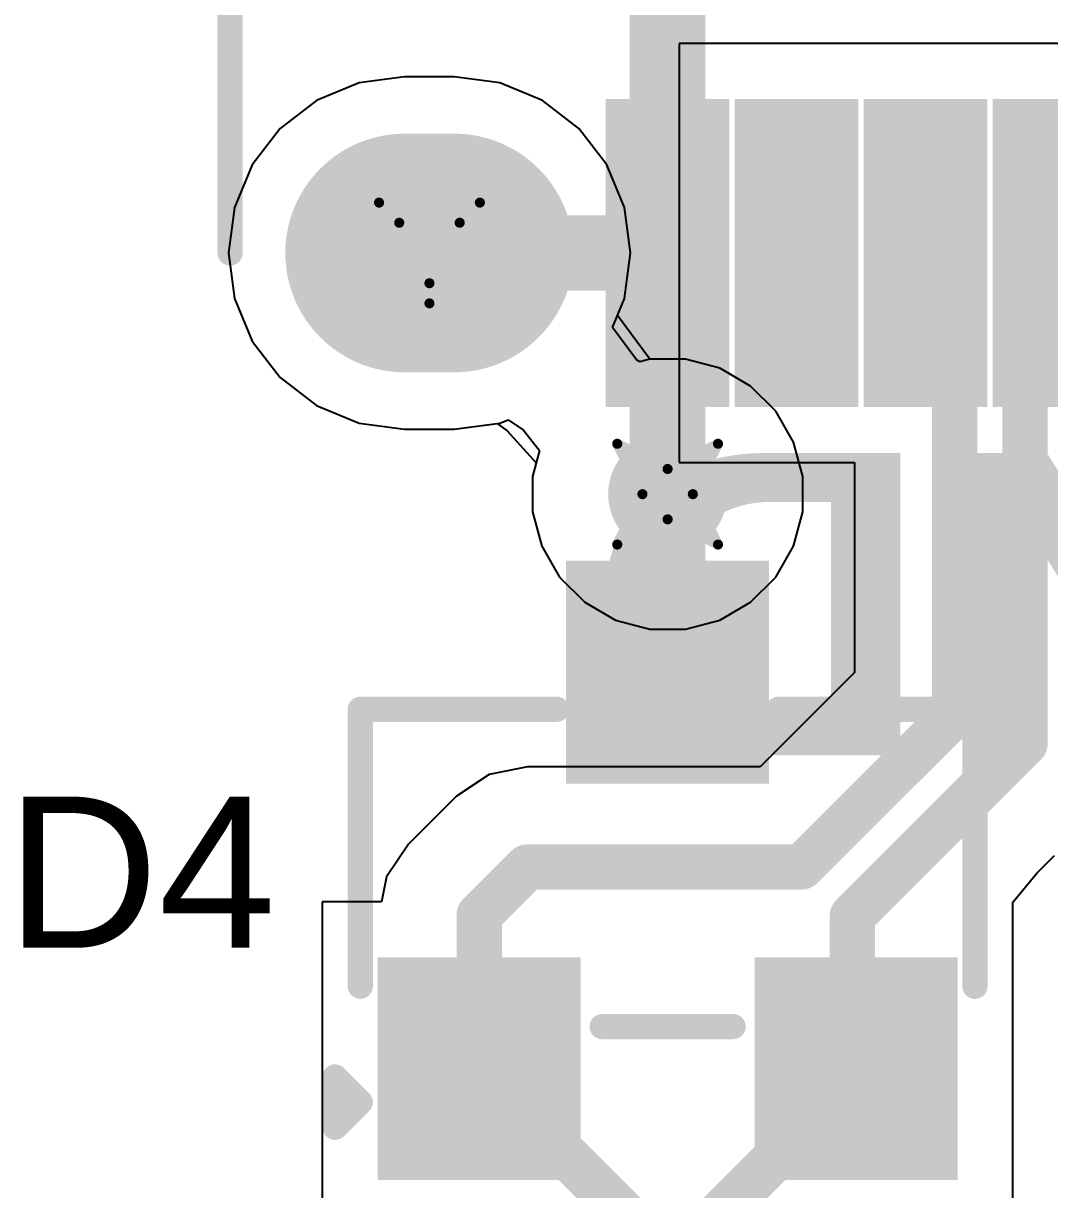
# Model space of a CAD drawing. Header units: inches. Extents: x -36 to 349, y -11 to 240.
# Drawn here: x 123.25 to 128.43, y 116.92 to 122.8 of the extents above; entities that cross this region are included whole.
import ezdxf

# ---------------------------------------------------------------- set-up
doc = ezdxf.new("R2010")
doc.units = ezdxf.units.IN
for name, color, linetype in [('Bottom Layer', 5, 'Continuous'), ('Bottom Solder', 6, 'Continuous'), ('Drill Drawing', 1, 'Continuous'), ('Layer 1', 16, 'Continuous'), ('Layer 2', 76, 'Continuous'), ('Multi-Layer', 9, 'Continuous'), ('Pad Holes', 156, 'Continuous'), ('Top Layer', 1, 'Continuous'), ('Top Overlay', 2, 'Continuous'), ('Top Paste', 8, 'Continuous'), ('Top Solder', 216, 'Continuous'), ('Via Holes', 16, 'Continuous')]:
    doc.layers.add(name, color=color, linetype=linetype)
doc.styles.add('Arial', font='', dxfattribs={"height": 0.2})
doc.styles.add('Arial Black_Bold', font='', dxfattribs={"height": 0.2})
doc.styles.get('Arial').set_extended_font_data('Arial')
doc.styles.get('Arial Black_Bold').set_extended_font_data('Arial Black', bold=True)

# ---------------------------------------------------------------- blocks, each defined once
blk = doc.blocks.new('10118194_0001LF__345')
at = {"layer": 'Bottom Layer'}
h = blk.add_hatch(color=5, dxfattribs=at)
edge = h.paths.add_edge_path()
edge.add_arc((2.62500872, 1.015999999999235e-05), 0.499999, 270, 450)
edge.add_line((2.62500872, 0.5000091600000001), (2.37500668, 0.5000091600000001))
edge.add_arc((2.37500668, 1.016000000000765e-05), 0.499999, 90, 270)
edge.add_line((2.37500668, -0.49998884), (2.62500872, -0.49998884))
at = {"layer": 'Bottom Solder'}
h = blk.add_hatch(color=6, dxfattribs=at)
edge = h.paths.add_edge_path()
edge.add_arc((2.62500872, 1.015999999999235e-05), 0.601599, 270, 450)
edge.add_line((2.62500872, 0.60160916), (2.37500668, 0.60160916))
edge.add_arc((2.37500668, 1.016000000000765e-05), 0.601599, 90, 270)
edge.add_line((2.37500668, -0.60158884), (2.62500872, -0.60158884))
at = {"layer": 'Layer 1'}
h = blk.add_hatch(color=16, dxfattribs=at)
edge = h.paths.add_edge_path()
edge.add_arc((2.62500872, 1.015999999999235e-05), 0.499999, 270, 450)
edge.add_line((2.62500872, 0.5000091600000001), (2.37500668, 0.5000091600000001))
edge.add_arc((2.37500668, 1.016000000000765e-05), 0.499999, 90, 270)
edge.add_line((2.37500668, -0.49998884), (2.62500872, -0.49998884))
at = {"layer": 'Layer 2'}
h = blk.add_hatch(color=76, dxfattribs=at)
edge = h.paths.add_edge_path()
edge.add_arc((2.62500872, 1.015999999999235e-05), 0.499999, 270, 450)
edge.add_line((2.62500872, 0.5000091600000001), (2.37500668, 0.5000091600000001))
edge.add_arc((2.37500668, 1.016000000000765e-05), 0.499999, 90, 270)
edge.add_line((2.37500668, -0.49998884), (2.62500872, -0.49998884))
at = {"layer": 'Multi-Layer'}
h = blk.add_hatch(color=9, dxfattribs=at)
edge = h.paths.add_edge_path()
edge.add_arc((2.62500872, 1.015999999999235e-05), 0.499999, 270, 450)
edge.add_line((2.62500872, 0.5000091600000001), (2.37500668, 0.5000091600000001))
edge.add_arc((2.37500668, 1.016000000000765e-05), 0.499999, 90, 270)
edge.add_line((2.37500668, -0.49998884), (2.62500872, -0.49998884))
at = {"layer": 'Pad Holes'}
h = blk.add_hatch(color=7, dxfattribs=at)
edge = h.paths.add_edge_path()
edge.add_arc((2.65000994, 1.015999999998163e-05), 0.27499818, 270, 450)
edge.add_line((2.65000994, 0.27500834), (2.35000546, 0.27500834))
edge.add_arc((2.35000546, 1.016000000001837e-05), 0.27499818, 90, 270)
edge.add_line((2.35000546, -0.2749880199999999), (2.65000994, -0.27498802))
at = {"layer": 'Top Layer'}
for points in [[(-0.8599982799999999, 0.67501008), (-0.43999912, 0.67501008), (-0.43999912, -0.67498976), (-0.8599982799999999, -0.67498976)], [(-0.21001228, 0.67501008), (0.20998688, 0.67501008), (0.20998688, -0.67498976), (-0.21001228, -0.67498976)], [(0.44002452, 0.67501008), (0.86002368, 0.67501008), (0.86002368, -0.67498976), (0.44002452, -0.67498976)], [(1.09001052, 0.67501008), (1.51000968, 0.67501008), (1.51000968, -0.67498976), (1.09001052, -0.67498976)]]:
    blk.add_hatch(color=1, dxfattribs=at).paths.add_polyline_path(points)
h = blk.add_hatch(color=1, dxfattribs=at)
edge = h.paths.add_edge_path()
edge.add_arc((2.62500872, 1.015999999999235e-05), 0.499999, 270, 450)
edge.add_line((2.62500872, 0.5000091600000001), (2.37500668, 0.5000091600000001))
edge.add_arc((2.37500668, 1.016000000000765e-05), 0.499999, 90, 270)
edge.add_line((2.37500668, -0.49998884), (2.62500872, -0.49998884))
at = {"layer": 'Top Paste'}
for points in [[(-0.8599982799999999, 0.67501008), (-0.43999912, 0.67501008), (-0.43999912, -0.67498976), (-0.8599982799999999, -0.67498976)], [(-0.21001228, 0.67501008), (0.20998688, 0.67501008), (0.20998688, -0.67498976), (-0.21001228, -0.67498976)], [(0.44002452, 0.67501008), (0.86002368, 0.67501008), (0.86002368, -0.67498976), (0.44002452, -0.67498976)], [(1.09001052, 0.67501008), (1.51000968, 0.67501008), (1.51000968, -0.67498976), (1.09001052, -0.67498976)]]:
    blk.add_hatch(color=8, dxfattribs=at).paths.add_polyline_path(points)
at = {"layer": 'Top Solder'}
for points in [[(-0.96159828, 0.77661008), (-0.3383991199999999, 0.77661008), (-0.3383991199999999, -0.77658976), (-0.96159828, -0.77658976)], [(-0.31161228, 0.77661008), (0.31158688, 0.77661008), (0.31158688, -0.77658976), (-0.31161228, -0.77658976)], [(0.33842452, 0.77661008), (0.96162368, 0.77661008), (0.96162368, -0.77658976), (0.33842452, -0.77658976)], [(0.98841052, 0.77661008), (1.61160968, 0.77661008), (1.61160968, -0.77658976), (0.98841052, -0.77658976)]]:
    blk.add_hatch(color=216, dxfattribs=at).paths.add_polyline_path(points)
h = blk.add_hatch(color=216, dxfattribs=at)
edge = h.paths.add_edge_path()
edge.add_arc((2.62500872, 1.015999999999235e-05), 0.601599, 270, 450)
edge.add_line((2.62500872, 0.60160916), (2.37500668, 0.60160916))
edge.add_arc((2.37500668, 1.016000000000765e-05), 0.601599, 90, 270)
edge.add_line((2.37500668, -0.60158884), (2.62500872, -0.60158884))
at = {"layer": 'Top Overlay'}
blk.add_lwpolyline([(3.5051873, 1.016e-05, 0.127, 0.127, 0), (3.5051873, -1.54938984, 0.127, 0.127, 0)], format="xyseb", dxfattribs=at)
blk.add_lwpolyline([(3.4734373, 1.016e-05, 0.0635, 0.0635, 1), (3.5369373, 1.016e-05, 0.0635, 0.0635, 1)], format="xyseb", close=True, dxfattribs=at)
blk = doc.blocks.new('S___23_394')
at = {"layer": 'Top Layer'}
for points in [[(-0.4099902899999999, 1.46001867), (0.41001061, 1.46001867), (0.41001061, 0.54001797), (-0.4099902899999999, 0.54001797)], [(-1.36000109, -0.5399773299999999), (-0.54000019, -0.5399773299999999), (-0.54000019, -1.45997803), (-1.36000109, -1.45997803)], [(0.54002051, -0.5399773299999999), (1.36002141, -0.5399773299999999), (1.36002141, -1.45997803), (0.54002051, -1.45997803)]]:
    blk.add_hatch(color=1, dxfattribs=at).paths.add_polyline_path(points)
at = {"layer": 'Top Paste'}
for points in [[(-0.4099902899999999, 1.46001867), (0.41001061, 1.46001867), (0.41001061, 0.54001797), (-0.4099902899999999, 0.54001797)], [(-1.36000109, -0.5399773299999999), (-0.54000019, -0.5399773299999999), (-0.54000019, -1.45997803), (-1.36000109, -1.45997803)], [(0.54002051, -0.5399773299999999), (1.36002141, -0.5399773299999999), (1.36002141, -1.45997803), (0.54002051, -1.45997803)]]:
    blk.add_hatch(color=8, dxfattribs=at).paths.add_polyline_path(points)
at = {"layer": 'Top Solder'}
for points in [[(-0.5115902899999999, 1.56161867), (0.51161061, 1.56161867), (0.51161061, 0.43841797), (-0.5115902899999999, 0.43841797)], [(-1.46160109, -0.43837733), (-0.43840019, -0.43837733), (-0.43840019, -1.56157803), (-1.46160109, -1.56157803)], [(0.4384205099999999, -0.43837733), (1.46162141, -0.43837733), (1.46162141, -1.56157803), (0.4384205099999999, -1.56157803)]]:
    blk.add_hatch(color=216, dxfattribs=at).paths.add_polyline_path(points)
at = {"layer": 'Top Overlay'}
for points in [[(-1.54938984, 0.81282032, 0.127, 0.127, 0), (-0.55878984, 0.81282032, 0.127, 0.127, 0)], [(-1.54938984, -0.58417968, 0.127, 0.127, 0), (-1.54938984, 0.81282032, 0.127, 0.127, 0)], [(0.55881016, 0.81282032, 0.127, 0.127, 0), (1.54941016, 0.81282032, 0.127, 0.127, 0)], [(1.54941016, -0.58417968, 0.127, 0.127, 0), (1.54941016, 0.81282032, 0.127, 0.127, 0)], [(-0.33018984, -0.78737968, 0.127, 0.127, 0), (0.33021016, -0.78737968, 0.127, 0.127, 0)], [(-1.67638984, -1.29537968, 0.127, 0.127, 0), (-1.67638984, -1.04137968, 0.127, 0.127, 0)], [(-1.67638984, -1.04137968, 0.127, 0.127, 0), (-1.54938984, -1.16837968, 0.127, 0.127, 0)], [(-1.67638984, -1.29537968, 0.127, 0.127, 0), (-1.54938984, -1.16837968, 0.127, 0.127, 0)]]:
    blk.add_lwpolyline(points, format="xyseb", dxfattribs=at)
for points in [[(-1.58113984, 0.81282032, 0.0635, 0.0635, 1), (-1.51763984, 0.81282032, 0.0635, 0.0635, 1)], [(-1.58113984, 0.81282032, 0.0635, 0.0635, 1), (-1.51763984, 0.81282032, 0.0635, 0.0635, 1)], [(-0.5905398399999999, 0.81282032, 0.0635, 0.0635, 1), (-0.5270398399999999, 0.81282032, 0.0635, 0.0635, 1)], [(0.5270601599999999, 0.81282032, 0.0635, 0.0635, 1), (0.59056016, 0.81282032, 0.0635, 0.0635, 1)], [(1.51766016, 0.81282032, 0.0635, 0.0635, 1), (1.58116016, 0.81282032, 0.0635, 0.0635, 1)], [(1.51766016, 0.81282032, 0.0635, 0.0635, 1), (1.58116016, 0.81282032, 0.0635, 0.0635, 1)], [(-1.58113984, -0.58417968, 0.0635, 0.0635, 1), (-1.51763984, -0.58417968, 0.0635, 0.0635, 1)], [(1.51766016, -0.58417968, 0.0635, 0.0635, 1), (1.58116016, -0.58417968, 0.0635, 0.0635, 1)], [(-0.36193984, -0.78737968, 0.0635, 0.0635, 1), (-0.29843984, -0.78737968, 0.0635, 0.0635, 1)], [(0.29846016, -0.78737968, 0.0635, 0.0635, 1), (0.36196016, -0.78737968, 0.0635, 0.0635, 1)], [(-1.70813984, -1.04137968, 0.0635, 0.0635, 1), (-1.64463984, -1.04137968, 0.0635, 0.0635, 1)], [(-1.70813984, -1.04137968, 0.0635, 0.0635, 1), (-1.64463984, -1.04137968, 0.0635, 0.0635, 1)], [(-1.58113984, -1.16837968, 0.0635, 0.0635, 1), (-1.51763984, -1.16837968, 0.0635, 0.0635, 1)], [(-1.58113984, -1.16837968, 0.0635, 0.0635, 1), (-1.51763984, -1.16837968, 0.0635, 0.0635, 1)], [(-1.70813984, -1.29537968, 0.0635, 0.0635, 1), (-1.64463984, -1.29537968, 0.0635, 0.0635, 1)], [(-1.70813984, -1.29537968, 0.0635, 0.0635, 1), (-1.64463984, -1.29537968, 0.0635, 0.0635, 1)]]:
    blk.add_lwpolyline(points, format="xyseb", close=True, dxfattribs=at)

msp = doc.modelspace()

# ---------------------------------------------------------------- hatches: boundary and pattern name
at = {"layer": 'Bottom Layer'}
h = msp.add_hatch(color=5, dxfattribs=at)
edge = h.paths.add_edge_path()
edge.add_arc((126.50099922, 120.42981248), 0.2999994, 0, 360)
at = {"layer": 'Layer 1'}
h = msp.add_hatch(color=16, dxfattribs=at)
edge = h.paths.add_edge_path()
edge.add_arc((126.50099922, 120.42981248), 0.2999994, 0, 360)
at = {"layer": 'Layer 2'}
h = msp.add_hatch(color=76, dxfattribs=at)
edge = h.paths.add_edge_path()
edge.add_arc((126.50099922, 120.42981248), 0.2999994, 0, 360)
at = {"layer": 'Top Layer'}
h = msp.add_hatch(color=1, dxfattribs=at)
edge = h.paths.add_edge_path()
edge.add_arc((126.50099922, 120.42981248), 0.2999994, 0, 360)
at = {"layer": 'Via Holes'}
h = msp.add_hatch(color=7, dxfattribs=at)
edge = h.paths.add_edge_path()
edge.add_arc((126.50099922, 120.42981248), 0.1499997, 0, 360)

# ---------------------------------------------------------------- linework, layer by layer
at = {"layer": 'Bottom Layer'}
for p, q in [((125.17538084, 122.53458094), (124.945394, 122.5043016)), ((125.42538288, 122.53458094), (125.17538084, 122.53458094)), ((125.65536972, 122.5043016), (125.42538288, 122.53458094)), ((124.945394, 122.5043016), (124.7310815, 122.41553114)), ((125.86968222, 122.41553114), (125.65536972, 122.5043016)), ((124.7310815, 122.41553114), (124.5470458, 122.27431476)), ((126.05371792, 122.27431476), (125.86968222, 122.41553114)), ((124.5470458, 122.27431476), (124.40582942, 122.0902816)), ((126.1949343, 122.0902816), (126.05371792, 122.27431476)), ((124.40582942, 122.0902816), (124.31705896, 121.87596656)), ((126.28370476, 121.87596656), (126.1949343, 122.0902816)), ((124.31705896, 121.87596656), (124.28677962, 121.64597972)), ((126.3139841, 121.64597972), (126.28370476, 121.87596656)), ((124.28677962, 121.64597972), (124.31705896, 121.41599288)), ((126.28370476, 121.41599288), (126.3139841, 121.64597972)), ((124.31705896, 121.41599288), (124.40582942, 121.20167784)), ((126.22349914, 121.27064138), (126.28370476, 121.41599288)), ((126.34486288, 121.107581), (126.22349914, 121.27064138)), ((124.40582942, 121.20167784), (124.5470458, 121.01764468)), ((126.36114682, 121.09736258), (126.34486288, 121.107581)), ((126.41134484, 121.11081188), (126.36114682, 121.09736258)), ((126.5906536, 121.11081188), (126.41134484, 121.11081188)), ((126.7638562, 121.06440354), (126.5906536, 121.11081188)), ((126.91914418, 120.97474916), (126.7638562, 121.06440354)), ((124.5470458, 121.01764468), (124.7310815, 120.8764283)), ((127.0459359, 120.84795744), (126.91914418, 120.97474916)), ((124.7310815, 120.8764283), (124.945394, 120.78765784)), ((125.65536972, 120.78765784), (125.6967387, 120.80479268)), ((125.6967387, 120.80479268), (125.7746278, 120.75331958)), ((127.13559028, 120.69266946), (127.0459359, 120.84795744)), ((124.945394, 120.78765784), (125.17538084, 120.7573785)), ((125.17538084, 120.7573785), (125.42538288, 120.7573785)), ((125.42538288, 120.7573785), (125.65536972, 120.78765784)), ((125.7746278, 120.75331958), (125.8551585, 120.6506858)), ((127.18199862, 120.51946686), (127.13559028, 120.69266946)), ((125.8551585, 120.6506858), (125.81999982, 120.51946686)), ((125.81999982, 120.51946686), (125.81999982, 120.3401581)), ((127.18199862, 120.3401581), (127.18199862, 120.51946686)), ((125.81999982, 120.3401581), (125.86640816, 120.1669555)), ((127.13559028, 120.1669555), (127.18199862, 120.3401581)), ((125.86640816, 120.1669555), (125.95606254, 120.01166752)), ((127.0459359, 120.01166752), (127.13559028, 120.1669555)), ((125.95606254, 120.01166752), (126.08285426, 119.8848758)), ((126.91914418, 119.8848758), (127.0459359, 120.01166752)), ((126.08285426, 119.8848758), (126.23814224, 119.79522142)), ((126.7638562, 119.79522142), (126.91914418, 119.8848758)), ((126.23814224, 119.79522142), (126.41134484, 119.74881308)), ((126.41134484, 119.74881308), (126.5906536, 119.74881308)), ((126.5906536, 119.74881308), (126.7638562, 119.79522142))]:
    msp.add_line(p, q, dxfattribs=at)
at = {"layer": 'Drill Drawing'}
for points in [[(125.04638186, 121.89997972, 0.0508, 0.0508, 0), (125.55438186, 121.89997972, 0.0508, 0.0508, 0)], [(125.04638186, 121.89997972, 0.0508, 0.0508, 0), (125.30038186, 121.39197972, 0.0508, 0.0508, 0)], [(125.30038186, 121.39197972, 0.0508, 0.0508, 0), (125.55438186, 121.89997972, 0.0508, 0.0508, 0)], [(125.14798186, 121.79837972, 0.0508, 0.0508, 0), (125.45278186, 121.79837972, 0.0508, 0.0508, 0)], [(125.14798186, 121.79837972, 0.0508, 0.0508, 0), (125.30038186, 121.49357972, 0.0508, 0.0508, 0)], [(125.30038186, 121.49357972, 0.0508, 0.0508, 0), (125.45278186, 121.79837972, 0.0508, 0.0508, 0)], [(126.24699922, 120.68381248, 0.0508, 0.0508, 0), (126.50099922, 120.55681248, 0.0508, 0.0508, 0)], [(126.24699922, 120.68381248, 0.0508, 0.0508, 0), (126.37399922, 120.42981248, 0.0508, 0.0508, 0)], [(126.50099922, 120.55681248, 0.0508, 0.0508, 0), (126.75499922, 120.68381248, 0.0508, 0.0508, 0)], [(126.62799922, 120.42981248, 0.0508, 0.0508, 0), (126.75499922, 120.68381248, 0.0508, 0.0508, 0)], [(126.24699922, 120.17581248, 0.0508, 0.0508, 0), (126.37399922, 120.42981248, 0.0508, 0.0508, 0)], [(126.62799922, 120.42981248, 0.0508, 0.0508, 0), (126.75499922, 120.17581248, 0.0508, 0.0508, 0)], [(126.24699922, 120.17581248, 0.0508, 0.0508, 0), (126.50099922, 120.30281248, 0.0508, 0.0508, 0)], [(126.50099922, 120.30281248, 0.0508, 0.0508, 0), (126.75499922, 120.17581248, 0.0508, 0.0508, 0)]]:
    msp.add_lwpolyline(points, format="xyseb", dxfattribs=at)
for points in [[(125.03368186, 121.89997972, 0.0254, 0.0254, 1), (125.05908186, 121.89997972, 0.0254, 0.0254, 1)], [(125.03368186, 121.89997972, 0.0254, 0.0254, 1), (125.05908186, 121.89997972, 0.0254, 0.0254, 1)], [(125.54168186, 121.89997972, 0.0254, 0.0254, 1), (125.56708186, 121.89997972, 0.0254, 0.0254, 1)], [(125.54168186, 121.89997972, 0.0254, 0.0254, 1), (125.56708186, 121.89997972, 0.0254, 0.0254, 1)], [(125.13528186, 121.79837972, 0.0254, 0.0254, 1), (125.16068186, 121.79837972, 0.0254, 0.0254, 1)], [(125.13528186, 121.79837972, 0.0254, 0.0254, 1), (125.16068186, 121.79837972, 0.0254, 0.0254, 1)], [(125.44008186, 121.79837972, 0.0254, 0.0254, 1), (125.46548186, 121.79837972, 0.0254, 0.0254, 1)], [(125.44008186, 121.79837972, 0.0254, 0.0254, 1), (125.46548186, 121.79837972, 0.0254, 0.0254, 1)], [(125.28768186, 121.49357972, 0.0254, 0.0254, 1), (125.31308186, 121.49357972, 0.0254, 0.0254, 1)], [(125.28768186, 121.49357972, 0.0254, 0.0254, 1), (125.31308186, 121.49357972, 0.0254, 0.0254, 1)], [(125.28768186, 121.39197972, 0.0254, 0.0254, 1), (125.31308186, 121.39197972, 0.0254, 0.0254, 1)], [(125.28768186, 121.39197972, 0.0254, 0.0254, 1), (125.31308186, 121.39197972, 0.0254, 0.0254, 1)], [(126.23429922, 120.68381248, 0.0254, 0.0254, 1), (126.25969922, 120.68381248, 0.0254, 0.0254, 1)], [(126.23429922, 120.68381248, 0.0254, 0.0254, 1), (126.25969922, 120.68381248, 0.0254, 0.0254, 1)], [(126.74229922, 120.68381248, 0.0254, 0.0254, 1), (126.76769922, 120.68381248, 0.0254, 0.0254, 1)], [(126.74229922, 120.68381248, 0.0254, 0.0254, 1), (126.76769922, 120.68381248, 0.0254, 0.0254, 1)], [(126.48829922, 120.55681248, 0.0254, 0.0254, 1), (126.51369922, 120.55681248, 0.0254, 0.0254, 1)], [(126.48829922, 120.55681248, 0.0254, 0.0254, 1), (126.51369922, 120.55681248, 0.0254, 0.0254, 1)], [(126.36129922, 120.42981248, 0.0254, 0.0254, 1), (126.38669922, 120.42981248, 0.0254, 0.0254, 1)], [(126.36129922, 120.42981248, 0.0254, 0.0254, 1), (126.38669922, 120.42981248, 0.0254, 0.0254, 1)], [(126.61529922, 120.42981248, 0.0254, 0.0254, 1), (126.64069922, 120.42981248, 0.0254, 0.0254, 1)], [(126.61529922, 120.42981248, 0.0254, 0.0254, 1), (126.64069922, 120.42981248, 0.0254, 0.0254, 1)], [(126.48829922, 120.30281248, 0.0254, 0.0254, 1), (126.51369922, 120.30281248, 0.0254, 0.0254, 1)], [(126.48829922, 120.30281248, 0.0254, 0.0254, 1), (126.51369922, 120.30281248, 0.0254, 0.0254, 1)], [(126.23429922, 120.17581248, 0.0254, 0.0254, 1), (126.25969922, 120.17581248, 0.0254, 0.0254, 1)], [(126.23429922, 120.17581248, 0.0254, 0.0254, 1), (126.25969922, 120.17581248, 0.0254, 0.0254, 1)], [(126.74229922, 120.17581248, 0.0254, 0.0254, 1), (126.76769922, 120.17581248, 0.0254, 0.0254, 1)], [(126.74229922, 120.17581248, 0.0254, 0.0254, 1), (126.76769922, 120.17581248, 0.0254, 0.0254, 1)]]:
    msp.add_lwpolyline(points, format="xyseb", close=True, dxfattribs=at)
at = {"layer": 'Layer 2'}
for p, q in [((125.17538084, 122.53458094), (124.945394, 122.5043016)), ((125.42538288, 122.53458094), (125.17538084, 122.53458094)), ((125.65536972, 122.5043016), (125.42538288, 122.53458094)), ((124.945394, 122.5043016), (124.7310815, 122.41553114)), ((125.86968222, 122.41553114), (125.65536972, 122.5043016)), ((124.7310815, 122.41553114), (124.5470458, 122.27431476)), ((126.05371792, 122.27431476), (125.86968222, 122.41553114)), ((124.5470458, 122.27431476), (124.40582942, 122.0902816)), ((126.1949343, 122.0902816), (126.05371792, 122.27431476)), ((124.40582942, 122.0902816), (124.31705896, 121.87596656)), ((126.28370476, 121.87596656), (126.1949343, 122.0902816)), ((124.31705896, 121.87596656), (124.28677962, 121.64597972)), ((126.3139841, 121.64597972), (126.28370476, 121.87596656)), ((124.28677962, 121.64597972), (124.31705896, 121.41599288)), ((126.28370476, 121.41599288), (126.3139841, 121.64597972)), ((124.31705896, 121.41599288), (124.40582942, 121.20167784)), ((126.24809904, 121.33003166), (126.28370476, 121.41599288)), ((126.41134738, 121.11081188), (126.24809904, 121.33003166)), ((124.40582942, 121.20167784), (124.5470458, 121.01764468)), ((126.5906536, 121.11081188), (126.41134738, 121.11081188)), ((126.7638562, 121.06440354), (126.5906536, 121.11081188)), ((126.91914418, 120.97474916), (126.7638562, 121.06440354)), ((124.5470458, 121.01764468), (124.7310815, 120.8764283)), ((127.0459359, 120.84795744), (126.91914418, 120.97474916)), ((124.7310815, 120.8764283), (124.945394, 120.78765784)), ((127.13559028, 120.69266946), (127.0459359, 120.84795744)), ((124.945394, 120.78765784), (125.17538084, 120.7573785)), ((125.17538084, 120.7573785), (125.42538288, 120.7573785)), ((125.42538288, 120.7573785), (125.641989, 120.78589508)), ((125.641989, 120.78589508), (125.64246144, 120.7856995)), ((125.64246144, 120.7856995), (125.69130564, 120.74859772)), ((125.69130564, 120.74859772), (125.8385215, 120.58859296)), ((127.18199862, 120.51946686), (127.13559028, 120.69266946)), ((125.8385215, 120.58859296), (125.81999982, 120.51946686)), ((125.81999982, 120.51946686), (125.81999982, 120.3401581)), ((127.18199862, 120.3401581), (127.18199862, 120.51946686)), ((125.81999982, 120.3401581), (125.86640816, 120.1669555)), ((127.13559028, 120.1669555), (127.18199862, 120.3401581)), ((125.86640816, 120.1669555), (125.95606254, 120.01166752)), ((127.0459359, 120.01166752), (127.13559028, 120.1669555)), ((125.95606254, 120.01166752), (126.08285426, 119.8848758)), ((126.91914418, 119.8848758), (127.0459359, 120.01166752)), ((126.08285426, 119.8848758), (126.23814224, 119.79522142)), ((126.7638562, 119.79522142), (126.91914418, 119.8848758)), ((126.23814224, 119.79522142), (126.41134484, 119.74881308)), ((126.41134484, 119.74881308), (126.5906536, 119.74881308)), ((126.5906536, 119.74881308), (126.7638562, 119.79522142))]:
    msp.add_line(p, q, dxfattribs=at)
at = {"layer": 'Top Layer'}
for p, q in [((129.69137384, 122.70197964), (126.55936588, 122.70197964)), ((126.55936588, 122.70197964), (126.55936588, 120.5899798)), ((126.55936588, 120.5899798), (127.44259246, 120.5899798)), ((127.44259246, 120.5899798), (127.44259246, 119.53030958)), ((127.44259246, 119.53030958), (126.96737624, 119.05509336)), ((125.79396482, 119.05509336), (125.60070892, 119.016653)), ((126.96737624, 119.05509336), (125.79396482, 119.05509336)), ((125.60070892, 119.016653), (125.43687384, 118.90718154)), ((125.43687384, 118.90718154), (125.19389744, 118.66420514)), ((125.19389744, 118.66420514), (125.08442598, 118.50037006)), ((128.3629767, 118.51943784), (128.45197068, 118.60843182)), ((128.24201428, 118.37340054), (128.3629767, 118.51943784)), ((125.08442598, 118.50037006), (125.05917076, 118.37340308)), ((125.05917076, 118.37340308), (124.75998924, 118.37340308)), ((124.75998924, 118.37340308), (124.75998924, 116.69140492)), ((128.2420092, 118.373398), (128.24201174, 118.37340054)), ((128.2420092, 116.69140492), (128.2420092, 118.373398)), ((128.24201174, 118.37340054), (128.24201428, 118.37340054))]:
    msp.add_line(p, q, dxfattribs=at)
for points in [[(126.50037946, 121.64597972, 0.3809999999999999, 0.3809999999999999, 0), (126.50037946, 124.04597492, 0.3809999999999999, 0.3809999999999999, 0)], [(125.30038186, 121.64597972, 0.3809999999999999, 0.3809999999999999, 0), (126.50037946, 121.64597972, 0.3809999999999999, 0.3809999999999999, 0)], [(126.50037946, 121.64597972, 0.3809999999999999, 0.3809999999999999, 0), (126.50068934, 121.64566984, 0.3809999999999999, 0.3809999999999999, 0)], [(126.50068934, 120.32852236, 0.3809999999999999, 0.3809999999999999, 0), (126.50068934, 121.64566984, 0.3809999999999999, 0.3809999999999999, 0)], [(127.94759526, 119.32112788, 0.2286, 0.2286, 0), (127.94759526, 121.64597972, 0.2286, 0.2286, 0)], [(128.30319526, 119.17383582, 0.2286, 0.2286, 0), (128.30319526, 121.64597972, 0.2286, 0.2286, 0)], [(126.50068934, 120.32852236, 0.3809999999999999, 0.3809999999999999, 0), (126.50099922, 120.32821248, 0.3809999999999999, 0.3809999999999999, 0)], [(126.50099922, 119.5324, 0.3809999999999999, 0.3809999999999999, 0), (126.50099922, 120.32821248, 0.3809999999999999, 0.3809999999999999, 0)], [(127.1765554, 118.55009056, 0.2286, 0.2286, 0), (127.94759272, 119.32112788, 0.2286, 0.2286, 0)], [(127.94759272, 119.32112788, 0.2286, 0.2286, 0), (127.94759526, 119.32112788, 0.2286, 0.2286, 0)], [(128.09488732, 118.96552788, 0.2286, 0.2286, 0), (128.30319526, 119.17383582, 0.2286, 0.2286, 0)], [(127.43229022, 118.30293332, 0.2286, 0.2286, 0), (128.09488478, 118.96552788, 0.2286, 0.2286, 0)], [(128.09488478, 118.96552788, 0.2286, 0.2286, 0), (128.09488732, 118.96552788, 0.2286, 0.2286, 0)], [(125.55098842, 118.30711416, 0.2286, 0.2286, 0), (125.79396482, 118.55009056, 0.2286, 0.2286, 0)], [(125.79396482, 118.55009056, 0.2286, 0.2286, 0), (127.1765554, 118.55009056, 0.2286, 0.2286, 0)], [(125.55098842, 117.532404, 0.2286, 0.2286, 0), (125.55098842, 118.30711416, 0.2286, 0.2286, 0)], [(127.43229022, 117.5011239, 0.2286, 0.2286, 0), (127.43229022, 118.30293332, 0.2286, 0.2286, 0)], [(125.55098842, 117.4824041, 0.2286, 0.2286, 0), (125.84669014, 117.18670238, 0.2286, 0.2286, 0)], [(127.1553083, 117.18670238, 0.2286, 0.2286, 0), (127.45101002, 117.4824041, 0.2286, 0.2286, 0)], [(127.43229022, 117.5011239, 0.2286, 0.2286, 0), (127.45101002, 117.4824041, 0.2286, 0.2286, 0)], [(125.84669014, 117.18670238, 0.2286, 0.2286, 0), (125.89669004, 117.18670238, 0.2286, 0.2286, 0)], [(125.89669004, 117.18670238, 0.2286, 0.2286, 0), (126.32319922, 116.7601932, 0.2286, 0.2286, 0)], [(126.67879922, 116.71669824, 0.2286, 0.2286, 0), (127.14880336, 117.18670238, 0.2286, 0.2286, 0)], [(127.14880336, 117.18670238, 0.2286, 0.2286, 0), (127.1553083, 117.18670238, 0.2286, 0.2286, 0)]]:
    msp.add_lwpolyline(points, format="xyseb", dxfattribs=at)
for points in [[(125.20513186, 121.64597972, 0.1905, 0.1905, 1), (125.39563186, 121.64597972, 0.1905, 0.1905, 1)], [(126.40512946, 121.64597972, 0.1905, 0.1905, 1), (126.59562946, 121.64597972, 0.1905, 0.1905, 1)], [(126.40512946, 121.64597972, 0.1905, 0.1905, 1), (126.59562946, 121.64597972, 0.1905, 0.1905, 1)], [(126.40512946, 121.64597972, 0.1905, 0.1905, 1), (126.59562946, 121.64597972, 0.1905, 0.1905, 1)], [(126.40543934, 121.64566984, 0.1905, 0.1905, 1), (126.59593934, 121.64566984, 0.1905, 0.1905, 1)], [(126.40543934, 121.64566984, 0.1905, 0.1905, 1), (126.59593934, 121.64566984, 0.1905, 0.1905, 1)], [(127.89044526, 121.64597972, 0.1143, 0.1143, 1), (128.00474526, 121.64597972, 0.1143, 0.1143, 1)], [(128.24604526, 121.64597972, 0.1143, 0.1143, 1), (128.36034526, 121.64597972, 0.1143, 0.1143, 1)], [(126.40543934, 120.32852236, 0.1905, 0.1905, 1), (126.59593934, 120.32852236, 0.1905, 0.1905, 1)], [(126.40543934, 120.32852236, 0.1905, 0.1905, 1), (126.59593934, 120.32852236, 0.1905, 0.1905, 1)], [(126.40574922, 120.32821248, 0.1905, 0.1905, 1), (126.59624922, 120.32821248, 0.1905, 0.1905, 1)], [(126.40574922, 120.32821248, 0.1905, 0.1905, 1), (126.59624922, 120.32821248, 0.1905, 0.1905, 1)], [(126.40574922, 119.5324, 0.1905, 0.1905, 1), (126.59624922, 119.5324, 0.1905, 0.1905, 1)], [(127.89044272, 119.32112788, 0.1143, 0.1143, 1), (128.00474272, 119.32112788, 0.1143, 0.1143, 1)], [(127.89044272, 119.32112788, 0.1143, 0.1143, 1), (128.00474272, 119.32112788, 0.1143, 0.1143, 1)], [(127.89044526, 119.32112788, 0.1143, 0.1143, 1), (128.00474526, 119.32112788, 0.1143, 0.1143, 1)], [(127.89044526, 119.32112788, 0.1143, 0.1143, 1), (128.00474526, 119.32112788, 0.1143, 0.1143, 1)], [(128.24604526, 119.17383582, 0.1143, 0.1143, 1), (128.36034526, 119.17383582, 0.1143, 0.1143, 1)], [(128.24604526, 119.17383582, 0.1143, 0.1143, 1), (128.36034526, 119.17383582, 0.1143, 0.1143, 1)], [(128.03773478, 118.96552788, 0.1143, 0.1143, 1), (128.15203478, 118.96552788, 0.1143, 0.1143, 1)], [(128.03773478, 118.96552788, 0.1143, 0.1143, 1), (128.15203478, 118.96552788, 0.1143, 0.1143, 1)], [(128.03773732, 118.96552788, 0.1143, 0.1143, 1), (128.15203732, 118.96552788, 0.1143, 0.1143, 1)], [(128.03773732, 118.96552788, 0.1143, 0.1143, 1), (128.15203732, 118.96552788, 0.1143, 0.1143, 1)], [(125.73681482, 118.55009056, 0.1143, 0.1143, 1), (125.85111482, 118.55009056, 0.1143, 0.1143, 1)], [(125.73681482, 118.55009056, 0.1143, 0.1143, 1), (125.85111482, 118.55009056, 0.1143, 0.1143, 1)], [(127.1194054, 118.55009056, 0.1143, 0.1143, 1), (127.2337054, 118.55009056, 0.1143, 0.1143, 1)], [(127.1194054, 118.55009056, 0.1143, 0.1143, 1), (127.2337054, 118.55009056, 0.1143, 0.1143, 1)], [(125.49383842, 118.30711416, 0.1143, 0.1143, 1), (125.60813842, 118.30711416, 0.1143, 0.1143, 1)], [(125.49383842, 118.30711416, 0.1143, 0.1143, 1), (125.60813842, 118.30711416, 0.1143, 0.1143, 1)], [(127.37514022, 118.30293332, 0.1143, 0.1143, 1), (127.48944022, 118.30293332, 0.1143, 0.1143, 1)], [(127.37514022, 118.30293332, 0.1143, 0.1143, 1), (127.48944022, 118.30293332, 0.1143, 0.1143, 1)], [(125.49383842, 117.532404, 0.1143, 0.1143, 1), (125.60813842, 117.532404, 0.1143, 0.1143, 1)], [(125.49383842, 117.4824041, 0.1143, 0.1143, 1), (125.60813842, 117.4824041, 0.1143, 0.1143, 1)], [(127.37514022, 117.5011239, 0.1143, 0.1143, 1), (127.48944022, 117.5011239, 0.1143, 0.1143, 1)], [(127.37514022, 117.5011239, 0.1143, 0.1143, 1), (127.48944022, 117.5011239, 0.1143, 0.1143, 1)], [(127.39386002, 117.4824041, 0.1143, 0.1143, 1), (127.50816002, 117.4824041, 0.1143, 0.1143, 1)], [(127.39386002, 117.4824041, 0.1143, 0.1143, 1), (127.50816002, 117.4824041, 0.1143, 0.1143, 1)], [(125.78954014, 117.18670238, 0.1143, 0.1143, 1), (125.90384014, 117.18670238, 0.1143, 0.1143, 1)], [(125.78954014, 117.18670238, 0.1143, 0.1143, 1), (125.90384014, 117.18670238, 0.1143, 0.1143, 1)], [(125.83954004, 117.18670238, 0.1143, 0.1143, 1), (125.95384004, 117.18670238, 0.1143, 0.1143, 1)], [(125.83954004, 117.18670238, 0.1143, 0.1143, 1), (125.95384004, 117.18670238, 0.1143, 0.1143, 1)], [(127.09165336, 117.18670238, 0.1143, 0.1143, 1), (127.20595336, 117.18670238, 0.1143, 0.1143, 1)], [(127.09165336, 117.18670238, 0.1143, 0.1143, 1), (127.20595336, 117.18670238, 0.1143, 0.1143, 1)], [(127.0981583, 117.18670238, 0.1143, 0.1143, 1), (127.2124583, 117.18670238, 0.1143, 0.1143, 1)], [(127.0981583, 117.18670238, 0.1143, 0.1143, 1), (127.2124583, 117.18670238, 0.1143, 0.1143, 1)]]:
    msp.add_lwpolyline(points, format="xyseb", close=True, dxfattribs=at)

# ---------------------------------------------------------------- block references
at = {"rotation": 180}
msp.add_blockref('10118194_0001LF__345', (127.80038956, 121.64598988), dxfattribs=at)
msp.add_blockref('S___23_394', (126.50098906, 118.53238168))

# ---------------------------------------------------------------- texts
at = {"layer": 'Top Overlay', "style": 'Arial Black_Bold'}
msp.add_text('3V SNS GND', height=1.524, rotation=180, dxfattribs=at).set_placement((140.83736882, 120.6373127))
at = {"layer": 'Top Overlay', "style": 'Arial'}
msp.add_text('D4', height=0.7619999999999999, dxfattribs=at).set_placement((123.16575824, 118.14285998))

doc.saveas('drawing.dxf')
